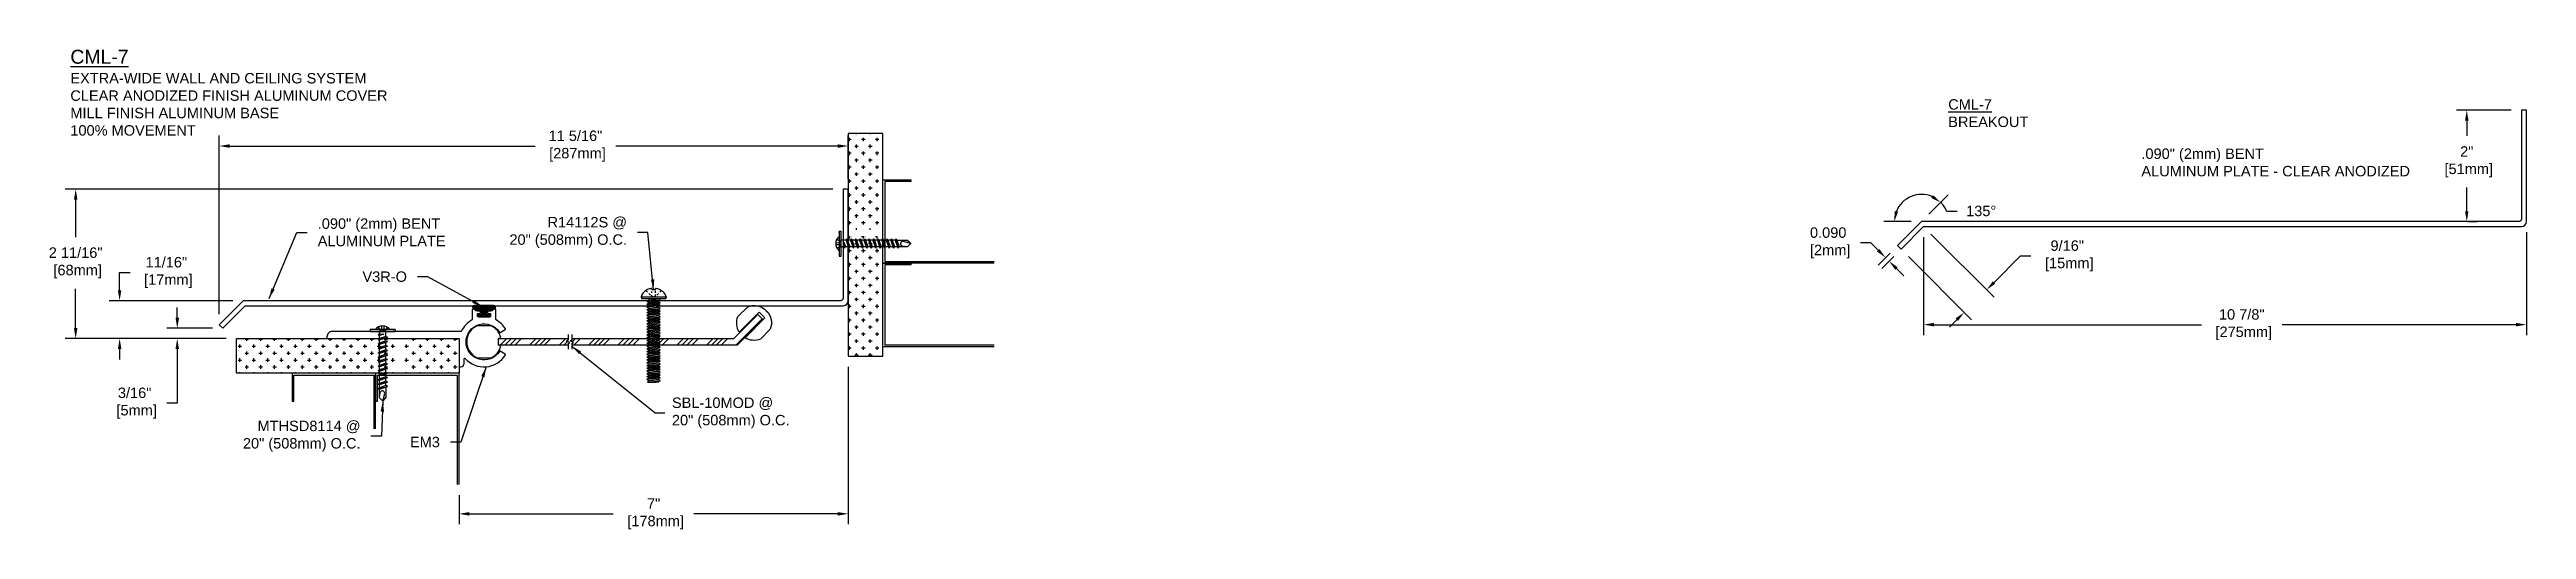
# Model space of a CAD drawing. Header units: inches. Extents: x 4.3 to 48.8, y 29.2 to 37.9.
import ezdxf

# ---------------------------------------------------------------- set-up
doc = ezdxf.new("R2010")
doc.units = ezdxf.units.IN
doc.header["$MEASUREMENT"] = 0
doc.linetypes.add('HIDDEN2', pattern=[0.1875, 0.125, -0.0625])
for name, color, linetype in [('Anchors', 4, 'Continuous'), ('Conditions', 1, 'Continuous'), ('Dimensions', 3, 'Continuous'), ('Fillers', 2, 'Continuous'), ('Metals', 7, 'Continuous'), ('TEXT', 2, 'Continuous')]:
    doc.layers.add(name, color=color, linetype=linetype)
doc.styles.add('ARIAL', font='arial.ttf')
doc.dimstyles.new('Arial', dxfattribs={"dimtxt": 0.1875, "dimasz": 0.1875, "dimexe": 0.1875, "dimexo": 0.1875, "dimgap": 0.1875, "dimtad": 0, "dimtih": 1, "dimtoh": 1, "dimdec": 4, "dimzin": 3, "dimdsep": 46, "dimlunit": 4, "dimtxsty": 'ARIAL', "dimcen": 0.1875, "dimadec": 0, "dimazin": 0, "dimtfac": 1, "dimtdec": 4, "dimtofl": 0, "dimtmove": 0, "dimatfit": 3, "dimfxl": 0, "dimfrac": 2, "dimtolj": 1, "dimtzin": 0, "dimarcsym": 0})

# ---------------------------------------------------------------- blocks, each defined once
blk = doc.blocks.new('V3RforCM')
h = blk.add_hatch(color=256)
h.paths.add_polyline_path([(0.141, -0.163), (0.205, -0.163, 0.8111), (0.189, -0.1), (-0.156, -0.1, 0.8111), (-0.172, -0.163), (-0.109, -0.163), (-0.109, -0.194), (-0.03, -0.194), (-0.03, -0.241), (-0.036, -0.267), (-0.091, -0.267), (-0.091, -0.302), (0.124, -0.302), (0.124, -0.267), (0.069, -0.267), (0.063, -0.241), (0.063, -0.194), (0.141, -0.194)])
edge = h.paths.add_edge_path(flags=16)
edge.add_spline(control_points=[(-0.139, -0.141), (-0.14, -0.141), (-0.185, -0.12), (-0.087, -0.129), (0.017, -0.14)], knot_values=[0.028497, 0.028497, 0.028497, 0.028497, 0.032831, 0.201023, 0.201023, 0.201023, 0.201023], degree=3, periodic=0)
edge.add_spline(control_points=[(0.017, -0.14), (0.12, -0.129), (0.218, -0.12), (0.173, -0.141), (0.172, -0.141)], knot_values=[0.028497, 0.028497, 0.028497, 0.028497, 0.196688, 0.201023, 0.201023, 0.201023, 0.201023], degree=3, periodic=0)
edge.add_line((0.172, -0.141), (-0.139, -0.141))
blk.add_lwpolyline([(0.141, -0.194), (0.141, -0.163), (0.205, -0.163, 0.8111), (0.189, -0.1), (-0.156, -0.1, 0.8111), (-0.172, -0.163), (-0.109, -0.163), (-0.109, -0.194), (-0.03, -0.194), (-0.03, -0.241), (-0.036, -0.267), (-0.091, -0.267), (-0.091, -0.302), (0.124, -0.302), (0.124, -0.267), (0.069, -0.267), (0.063, -0.241), (0.063, -0.194)], format="xyb", close=True)
blk.add_lwpolyline([(0.172, -0.141), (-0.139, -0.141)])
for points in [[(-0.139, -0.141), (-0.14, -0.141), (-0.185, -0.12), (-0.087, -0.129), (0.017, -0.14)], [(0.172, -0.141), (0.173, -0.141), (0.218, -0.12), (0.12, -0.129), (0.017, -0.14)]]:
    blk.add_open_spline(points, degree=3, knots=[0.028497, 0.028497, 0.028497, 0.028497, 0.0328313, 0.2010226, 0.2010226, 0.2010226, 0.2010226])
blk = doc.blocks.new('em3')
blk.add_lwpolyline([(-22.235, -3.441), (-22.235, -3.399, 0.414214), (-22.245, -3.389), (-22.28, -3.389, -0.414214), (-22.29, -3.379), (-22.29, -3.352, -0.414214), (-22.28, -3.342), (-22.207, -3.342, 0.414214), (-22.197, -3.332), (-22.197, -3.321, -0.414214), (-22.187, -3.311), (-22.151, -3.311, -0.414214), (-22.141, -3.321), (-22.141, -3.498, 0.273807), (-22.136, -3.507, -0.158832), (-21.945, -3.71, 0.29076), (-21.936, -3.716), (-19.621, -3.716, -0.414214), (-19.527, -3.81), (-19.527, -3.831, -0.414214), (-19.537, -3.841), (-21.892, -3.841, 0.414214), (-21.902, -3.851), (-21.902, -4.341, -0.414214), (-21.912, -4.351), (-21.933, -4.351, -0.414214), (-21.996, -4.289), (-21.996, -4.204, 0.692603), (-22.013, -4.198, -0.506912), (-22.737, -4.135, -0.420887), (-22.733, -4.121), (-22.642, -4.069, -0.405496), (-22.629, -4.072, 3.520953), (-22.629, -3.731, -0.405496), (-22.642, -3.734), (-22.733, -3.681, -0.420887), (-22.737, -3.668, -0.131423), (-22.569, -3.507, 0.273807), (-22.563, -3.498), (-22.563, -3.321, -0.414214), (-22.553, -3.311), (-22.517, -3.311, -0.414214), (-22.507, -3.321), (-22.507, -3.332, 0.414214), (-22.497, -3.342), (-22.425, -3.342, -0.414214), (-22.415, -3.352), (-22.415, -3.379, -0.414214), (-22.425, -3.389), (-22.46, -3.389, 0.414214), (-22.47, -3.399), (-22.47, -3.441, 0.414214), (-22.46, -3.451), (-22.245, -3.451, 0.414214)], format="xyb", close=True)
blk = doc.blocks.new('R14112S')
for p, q in [((-0.226, 0.031), (0.226, 0.031)), ((-0.226, 0.031), (-0.22, 0)), ((-0.22, 0), (0.22, 0)), ((-0.109, 0.116), (-0.133, 0.141)), ((-0.057, 0.062), (-0.086, 0.092)), ((-0.085, 0), (-0.085, -0.03)), ((-0.034, 0.038), (-0.042, 0.046)), ((-0.034, 0.161), (-0.034, 0.182)), ((-0.034, 0.161), (0.034, 0.161)), ((-0.034, 0.103), (-0.034, 0.131)), ((-0.034, 0.038), (-0.034, 0.065)), ((-0.034, 0.038), (-0.01, 0.038)), ((0.01, 0.038), (0.034, 0.038)), ((0.034, 0.161), (0.034, 0.182)), ((0.034, 0.106), (0.034, 0.142)), ((0.034, 0.038), (0.034, 0.073)), ((0.034, 0.038), (0.042, 0.046)), ((0.057, 0.062), (0.086, 0.092)), ((0.085, 0), (0.085, -0.005)), ((0.109, 0.116), (0.133, 0.141)), ((0.226, 0.031), (0.22, 0)), ((-0.119, -0.05), (0.119, -0.025)), ((-0.119, -0.05), (-0.085, -0.03)), ((-0.119, -0.05), (-0.085, -0.07)), ((-0.119, -0.1), (0.119, -0.075)), ((-0.119, -0.1), (-0.085, -0.08)), ((-0.119, -0.1), (-0.085, -0.12)), ((-0.119, -0.15), (0.119, -0.125)), ((-0.119, -0.15), (-0.085, -0.13)), ((-0.119, -0.15), (-0.085, -0.17)), ((-0.119, -0.2), (0.119, -0.175)), ((-0.119, -0.2), (-0.085, -0.18)), ((-0.119, -0.2), (-0.085, -0.22)), ((-0.119, -0.25), (0.119, -0.225)), ((-0.119, -0.25), (-0.085, -0.23)), ((-0.119, -0.25), (-0.085, -0.27)), ((-0.119, -0.3), (0.119, -0.275)), ((-0.119, -0.3), (-0.085, -0.28)), ((-0.119, -0.3), (-0.085, -0.32)), ((-0.119, -0.35), (0.119, -0.325)), ((-0.119, -0.35), (-0.085, -0.33)), ((-0.119, -0.35), (-0.085, -0.37)), ((-0.119, -0.4), (0.119, -0.375)), ((-0.119, -0.4), (-0.085, -0.38)), ((-0.119, -0.4), (-0.085, -0.42)), ((-0.119, -0.45), (0.119, -0.425)), ((-0.119, -0.45), (-0.085, -0.43)), ((-0.085, -0.03), (0.085, -0.005)), ((-0.085, -0.07), (0.085, -0.045)), ((-0.085, -0.08), (0.085, -0.055)), ((-0.085, -0.07), (-0.085, -0.08)), ((-0.085, -0.12), (0.085, -0.095)), ((-0.085, -0.13), (0.085, -0.105)), ((-0.085, -0.12), (-0.085, -0.13)), ((-0.085, -0.17), (0.085, -0.145)), ((-0.085, -0.18), (0.085, -0.155)), ((-0.085, -0.17), (-0.085, -0.18)), ((-0.085, -0.22), (0.085, -0.195)), ((-0.085, -0.23), (0.085, -0.205)), ((-0.085, -0.22), (-0.085, -0.23)), ((-0.085, -0.27), (0.085, -0.245)), ((-0.085, -0.28), (0.085, -0.255)), ((-0.085, -0.27), (-0.085, -0.28)), ((-0.085, -0.32), (0.085, -0.295)), ((-0.085, -0.33), (0.085, -0.305)), ((-0.085, -0.32), (-0.085, -0.33)), ((-0.085, -0.37), (0.085, -0.345)), ((-0.085, -0.38), (0.085, -0.355)), ((-0.085, -0.37), (-0.085, -0.38)), ((-0.085, -0.42), (0.085, -0.395)), ((-0.085, -0.43), (0.085, -0.405)), ((-0.085, -0.42), (-0.085, -0.43)), ((-0.085, -0.47), (0.085, -0.445)), ((0.119, -0.025), (0.085, -0.005)), ((0.119, -0.025), (0.085, -0.045)), ((0.085, -0.045), (0.085, -0.055)), ((0.119, -0.075), (0.085, -0.055)), ((0.119, -0.075), (0.085, -0.095)), ((0.085, -0.095), (0.085, -0.105)), ((0.119, -0.125), (0.085, -0.105)), ((0.119, -0.125), (0.085, -0.145)), ((0.085, -0.145), (0.085, -0.155)), ((0.119, -0.175), (0.085, -0.155)), ((0.119, -0.175), (0.085, -0.195)), ((0.085, -0.195), (0.085, -0.205)), ((0.119, -0.225), (0.085, -0.205)), ((0.119, -0.225), (0.085, -0.245)), ((0.085, -0.245), (0.085, -0.255)), ((0.119, -0.275), (0.085, -0.255)), ((0.119, -0.275), (0.085, -0.295)), ((0.085, -0.295), (0.085, -0.305)), ((0.119, -0.325), (0.085, -0.305)), ((0.119, -0.325), (0.085, -0.345)), ((0.085, -0.345), (0.085, -0.355)), ((0.119, -0.375), (0.085, -0.355)), ((0.119, -0.375), (0.085, -0.395)), ((0.085, -0.395), (0.085, -0.405)), ((0.119, -0.425), (0.085, -0.405)), ((0.119, -0.425), (0.085, -0.445)), ((0.085, -0.445), (0.085, -0.455)), ((-0.119, -0.45), (-0.085, -0.47)), ((-0.119, -0.5), (0.119, -0.475)), ((-0.119, -0.5), (-0.085, -0.48)), ((-0.119, -0.5), (-0.085, -0.52)), ((-0.119, -0.55), (0.119, -0.525)), ((-0.119, -0.55), (-0.085, -0.53)), ((-0.119, -0.55), (-0.085, -0.57)), ((-0.119, -0.6), (0.119, -0.575)), ((-0.119, -0.6), (-0.085, -0.58)), ((-0.119, -0.6), (-0.085, -0.62)), ((-0.119, -0.65), (0.119, -0.625)), ((-0.119, -0.65), (-0.085, -0.63)), ((-0.119, -0.65), (-0.085, -0.67)), ((-0.119, -0.7), (0.119, -0.675)), ((-0.119, -0.7), (-0.085, -0.68)), ((-0.119, -0.7), (-0.085, -0.72)), ((-0.119, -0.75), (0.119, -0.725)), ((-0.119, -0.75), (-0.085, -0.73)), ((-0.119, -0.75), (-0.085, -0.77)), ((-0.119, -0.8), (0.119, -0.775)), ((-0.119, -0.8), (-0.085, -0.78)), ((-0.119, -0.8), (-0.085, -0.82)), ((-0.119, -0.85), (0.119, -0.825)), ((-0.119, -0.85), (-0.085, -0.83)), ((-0.119, -0.85), (-0.085, -0.87)), ((-0.119, -0.9), (0.119, -0.875)), ((-0.119, -0.9), (-0.085, -0.88)), ((-0.085, -0.48), (0.085, -0.455)), ((-0.085, -0.47), (-0.085, -0.48)), ((-0.085, -0.52), (0.085, -0.495)), ((-0.085, -0.53), (0.085, -0.505)), ((-0.085, -0.52), (-0.085, -0.53)), ((-0.085, -0.57), (0.085, -0.545)), ((-0.085, -0.58), (0.085, -0.555)), ((-0.085, -0.57), (-0.085, -0.58)), ((-0.085, -0.62), (0.085, -0.595)), ((-0.085, -0.63), (0.085, -0.605)), ((-0.085, -0.62), (-0.085, -0.63)), ((-0.085, -0.67), (0.085, -0.645)), ((-0.085, -0.68), (0.085, -0.655)), ((-0.085, -0.67), (-0.085, -0.68)), ((-0.085, -0.72), (0.085, -0.695)), ((-0.085, -0.73), (0.085, -0.705)), ((-0.085, -0.72), (-0.085, -0.73)), ((-0.085, -0.77), (0.085, -0.745)), ((-0.085, -0.78), (0.085, -0.755)), ((-0.085, -0.77), (-0.085, -0.78)), ((-0.085, -0.82), (0.085, -0.795)), ((-0.085, -0.83), (0.085, -0.805)), ((-0.085, -0.82), (-0.085, -0.83)), ((-0.085, -0.87), (0.085, -0.845)), ((-0.085, -0.88), (0.085, -0.855)), ((-0.085, -0.87), (-0.085, -0.88)), ((0.119, -0.475), (0.085, -0.455)), ((0.119, -0.475), (0.085, -0.495)), ((0.085, -0.495), (0.085, -0.505)), ((0.119, -0.525), (0.085, -0.505)), ((0.119, -0.525), (0.085, -0.545)), ((0.085, -0.545), (0.085, -0.555)), ((0.119, -0.575), (0.085, -0.555)), ((0.119, -0.575), (0.085, -0.595)), ((0.085, -0.595), (0.085, -0.605)), ((0.119, -0.625), (0.085, -0.605)), ((0.119, -0.625), (0.085, -0.645)), ((0.085, -0.645), (0.085, -0.655)), ((0.119, -0.675), (0.085, -0.655)), ((0.119, -0.675), (0.085, -0.695)), ((0.085, -0.695), (0.085, -0.705)), ((0.119, -0.725), (0.085, -0.705)), ((0.119, -0.725), (0.085, -0.745)), ((0.085, -0.745), (0.085, -0.755)), ((0.119, -0.775), (0.085, -0.755)), ((0.119, -0.775), (0.085, -0.795)), ((0.085, -0.795), (0.085, -0.805)), ((0.119, -0.825), (0.085, -0.805)), ((0.119, -0.825), (0.085, -0.845)), ((0.085, -0.845), (0.085, -0.855)), ((0.119, -0.875), (0.085, -0.855)), ((0.119, -0.875), (0.085, -0.895)), ((-0.119, -0.9), (-0.085, -0.92)), ((-0.119, -0.95), (0.119, -0.925)), ((-0.119, -0.95), (-0.085, -0.93)), ((-0.119, -0.95), (-0.085, -0.97)), ((-0.119, -1), (0.119, -0.975)), ((-0.119, -1), (-0.085, -0.98)), ((-0.119, -1), (-0.085, -1.02)), ((-0.119, -1.05), (0.119, -1.025)), ((-0.119, -1.05), (-0.085, -1.03)), ((-0.119, -1.05), (-0.085, -1.07)), ((-0.119, -1.1), (0.119, -1.075)), ((-0.119, -1.1), (-0.085, -1.08)), ((-0.119, -1.1), (-0.085, -1.12)), ((-0.119, -1.15), (0.119, -1.125)), ((-0.119, -1.15), (-0.085, -1.13)), ((-0.119, -1.15), (-0.085, -1.17)), ((-0.119, -1.2), (0.119, -1.175)), ((-0.119, -1.2), (-0.085, -1.18)), ((-0.119, -1.2), (-0.085, -1.22)), ((-0.119, -1.25), (0.119, -1.225)), ((-0.119, -1.25), (-0.085, -1.23)), ((-0.119, -1.25), (-0.085, -1.27)), ((-0.119, -1.3), (0.119, -1.275)), ((-0.119, -1.3), (-0.085, -1.28)), ((-0.119, -1.3), (-0.085, -1.32)), ((-0.119, -1.35), (0.119, -1.325)), ((-0.119, -1.35), (-0.085, -1.33)), ((-0.085, -0.92), (0.085, -0.895)), ((-0.085, -0.93), (0.085, -0.905)), ((-0.085, -0.92), (-0.085, -0.93)), ((-0.085, -0.97), (0.085, -0.945)), ((-0.085, -0.98), (0.085, -0.955)), ((-0.085, -0.97), (-0.085, -0.98)), ((-0.085, -1.02), (0.085, -0.995)), ((-0.085, -1.03), (0.085, -1.005)), ((-0.085, -1.02), (-0.085, -1.03)), ((-0.085, -1.07), (0.085, -1.045)), ((-0.085, -1.08), (0.085, -1.055)), ((-0.085, -1.07), (-0.085, -1.08)), ((-0.085, -1.12), (0.085, -1.095)), ((-0.085, -1.13), (0.085, -1.105)), ((-0.085, -1.12), (-0.085, -1.13)), ((-0.085, -1.17), (0.085, -1.145)), ((-0.085, -1.18), (0.085, -1.155)), ((-0.085, -1.17), (-0.085, -1.18)), ((-0.085, -1.22), (0.085, -1.195)), ((-0.085, -1.23), (0.085, -1.205)), ((-0.085, -1.22), (-0.085, -1.23)), ((-0.085, -1.27), (0.085, -1.245)), ((-0.085, -1.28), (0.085, -1.255)), ((-0.085, -1.27), (-0.085, -1.28)), ((-0.085, -1.32), (0.085, -1.295)), ((-0.085, -1.33), (0.085, -1.305)), ((-0.085, -1.32), (-0.085, -1.33)), ((0.085, -0.895), (0.085, -0.905)), ((0.119, -0.925), (0.085, -0.905)), ((0.119, -0.925), (0.085, -0.945)), ((0.085, -0.945), (0.085, -0.955)), ((0.119, -0.975), (0.085, -0.955)), ((0.119, -0.975), (0.085, -0.995)), ((0.085, -0.995), (0.085, -1.005)), ((0.119, -1.025), (0.085, -1.005)), ((0.119, -1.025), (0.085, -1.045)), ((0.085, -1.045), (0.085, -1.055)), ((0.119, -1.075), (0.085, -1.055)), ((0.119, -1.075), (0.085, -1.095)), ((0.085, -1.095), (0.085, -1.105)), ((0.119, -1.125), (0.085, -1.105)), ((0.119, -1.125), (0.085, -1.145)), ((0.085, -1.145), (0.085, -1.155)), ((0.119, -1.175), (0.085, -1.155)), ((0.119, -1.175), (0.085, -1.195)), ((0.085, -1.195), (0.085, -1.205)), ((0.119, -1.225), (0.085, -1.205)), ((0.119, -1.225), (0.085, -1.245)), ((0.085, -1.245), (0.085, -1.255)), ((0.119, -1.275), (0.085, -1.255)), ((0.119, -1.275), (0.085, -1.295)), ((0.085, -1.295), (0.085, -1.305)), ((0.119, -1.325), (0.085, -1.305)), ((0.119, -1.325), (0.085, -1.345)), ((-0.119, -1.35), (-0.085, -1.37)), ((-0.119, -1.4), (0.119, -1.375)), ((-0.119, -1.4), (-0.085, -1.38)), ((-0.119, -1.4), (-0.085, -1.42)), ((-0.119, -1.45), (0.119, -1.425)), ((-0.119, -1.45), (-0.085, -1.43)), ((-0.119, -1.45), (-0.085, -1.47)), ((-0.11, -1.5), (0.119, -1.475)), ((-0.11, -1.5), (-0.085, -1.48)), ((-0.11, -1.5), (0.048, -1.5)), ((-0.085, -1.37), (0.085, -1.345)), ((-0.085, -1.38), (0.085, -1.355)), ((-0.085, -1.37), (-0.085, -1.38)), ((-0.085, -1.42), (0.085, -1.395)), ((-0.085, -1.43), (0.085, -1.405)), ((-0.085, -1.42), (-0.085, -1.43)), ((-0.085, -1.47), (0.085, -1.445)), ((-0.085, -1.48), (0.085, -1.455)), ((-0.085, -1.47), (-0.085, -1.48)), ((0.048, -1.5), (0.085, -1.495)), ((0.085, -1.345), (0.085, -1.355)), ((0.119, -1.375), (0.085, -1.355)), ((0.119, -1.375), (0.085, -1.395)), ((0.085, -1.395), (0.085, -1.405)), ((0.119, -1.425), (0.085, -1.405)), ((0.119, -1.425), (0.085, -1.445)), ((0.085, -1.445), (0.085, -1.455)), ((0.119, -1.475), (0.085, -1.455)), ((0.119, -1.475), (0.085, -1.495))]:
    blk.add_line(p, q)
for centre, radius, start, end in [((-0.08, 0), 0.149, 152.7282, 167.9922), ((-0.041, -0.02), 0.192, 128.7816, 152.7282), ((-0.016, -0.051), 0.232, 108.4084, 128.7816), ((0, -0.1), 0.284, 96.8718, 108.4084), ((0, -0.1), 0.284, 71.5916, 83.1282), ((0.016, -0.051), 0.232, 51.2184, 71.5916), ((0.041, -0.02), 0.192, 27.2718, 51.2184), ((0.08, 0), 0.149, 12.0078, 27.2718)]:
    blk.add_arc(centre, radius, start, end)
blk = doc.blocks.new('SBL-10MOD')
h = blk.add_hatch()
h.set_pattern_fill('ANSI34', color=256, scale=0.5, style=0)
h.paths.add_polyline_path([(7.641, 7.679), (7.641, 7.559), (8.89, 7.559), (8.89, 7.589), (8.919, 7.608), (8.861, 7.63), (8.89, 7.649), (8.89, 7.679)])
h.paths.add_polyline_path([(11.929, 7.559), (12.392, 8.022), (12.304, 8.111), (11.872, 7.679), (8.96, 7.679), (8.96, 7.649), (8.931, 7.63), (8.989, 7.608), (8.96, 7.589), (8.96, 7.559)])
for p, q in [((11.872, 7.679), (12.304, 8.111)), ((11.929, 7.559), (12.392, 8.022)), ((12.392, 8.022), (12.304, 8.111)), ((8.89, 7.649), (8.861, 7.63)), ((8.919, 7.608), (8.861, 7.63)), ((8.89, 7.749), (8.89, 7.649)), ((8.89, 7.589), (8.919, 7.608)), ((8.89, 7.589), (8.89, 7.489)), ((8.96, 7.649), (8.931, 7.63)), ((8.989, 7.608), (8.931, 7.63)), ((8.96, 7.749), (8.96, 7.649)), ((8.96, 7.679), (11.872, 7.679)), ((8.96, 7.589), (8.989, 7.608)), ((8.96, 7.589), (8.96, 7.489)), ((11.929, 7.559), (8.96, 7.559))]:
    blk.add_line(p, q)
for points in [[(12.327, 8.154), (11.968, 7.795, -0.233897), (11.944, 8.071), (12.121, 8.248, -0.654654), (12.526, 7.843), (12.349, 7.666, -0.233897), (12.073, 7.69), (12.432, 8.049)], [(7.682, 7.694, 0.233897), (7.504, 7.906), (7.254, 7.906, 0.654654), (7.254, 7.333), (7.504, 7.333, 0.233897), (7.682, 7.545), (7.641, 7.559), (7.641, 7.679)]]:
    blk.add_lwpolyline(points, format="xyb", close=True)
for points in [[(7.641, 7.679), (8.89, 7.679)], [(8.89, 7.559), (7.641, 7.559)]]:
    blk.add_lwpolyline(points)
blk = doc.blocks.new('*D10')
at = {"layer": 'Defpoints', "color": 0}
for p in [(18.657, 32.348), (11.657, 30.041), (18.657, 29.516)]:
    blk.add_point(p, dxfattribs=at)
at = {"layer": 'Dimensions', "color": 0, "lineweight": -2}
for p, q in [((18.657, 32.16), (18.657, 29.328)), ((11.657, 29.854), (11.657, 29.328)), ((11.845, 29.516), (14.432, 29.516)), ((18.47, 29.516), (15.882, 29.516))]:
    blk.add_line(p, q, dxfattribs=at)
at = {"layer": 'Dimensions', "color": 0}
for points in [[(11.845, 29.547), (11.845, 29.484), (11.657, 29.516)], [(18.47, 29.547), (18.47, 29.484), (18.657, 29.516)]]:
    blk.add_solid(points, dxfattribs=at)
at = {"layer": 'Dimensions', "color": 0, "insert": (15.157, 29.516), "char_height": 0.1875, "attachment_point": 5, "style": 'ARIAL'}
blk.add_mtext('\\A1;7"\\P [178mm]', dxfattribs=at)
blk = doc.blocks.new('*D11')
at = {"layer": 'Defpoints', "color": 0}
for p in [(18.657, 36.125), (18.657, 35.349), (7.344, 32.914)]:
    blk.add_point(p, dxfattribs=at)
at = {"layer": 'Dimensions', "color": 0, "lineweight": -2}
for p, q in [((7.344, 33.102), (7.344, 36.312)), ((7.532, 36.125), (13.026, 36.125)), ((18.47, 36.125), (14.475, 36.125)), ((18.657, 35.537), (18.657, 36.312))]:
    blk.add_line(p, q, dxfattribs=at)
at = {"layer": 'Dimensions', "color": 0}
for points in [[(7.532, 36.156), (7.532, 36.093), (7.344, 36.125)], [(18.47, 36.156), (18.47, 36.093), (18.657, 36.125)]]:
    blk.add_solid(points, dxfattribs=at)
at = {"layer": 'Dimensions', "color": 0, "insert": (13.751, 36.125), "char_height": 0.1875, "attachment_point": 5, "style": 'ARIAL'}
blk.add_mtext('\\A1;11 5/16"\\P [287mm]', dxfattribs=at)
blk = doc.blocks.new('*D12')
at = {"layer": 'Defpoints', "color": 0}
for p in [(6.589, 32.666), (7.408, 32.85), (7.657, 32.666)]:
    blk.add_point(p, dxfattribs=at)
at = {"layer": 'Dimensions', "color": 0, "lineweight": -2}
for p, q in [((6.589, 33.038), (6.589, 33.225)), ((7.22, 32.85), (6.401, 32.85)), ((7.47, 32.666), (6.401, 32.666)), ((6.589, 32.479), (6.589, 31.506)), ((6.589, 31.506), (6.401, 31.506))]:
    blk.add_line(p, q, dxfattribs=at)
at = {"layer": 'Dimensions', "color": 0}
for points in [[(6.557, 33.038), (6.62, 33.038), (6.589, 32.85)], [(6.557, 32.479), (6.62, 32.479), (6.589, 32.666)]]:
    blk.add_solid(points, dxfattribs=at)
at = {"layer": 'Dimensions', "color": 0, "insert": (5.822, 31.506), "char_height": 0.1875, "attachment_point": 5, "style": 'ARIAL'}
blk.add_mtext('\\A1;3/16"\\P [5mm]', dxfattribs=at)
blk = doc.blocks.new('*D13')
at = {"layer": 'Defpoints', "color": 0}
for p in [(5.552, 33.346), (7.776, 33.346), (7.657, 32.666)]:
    blk.add_point(p, dxfattribs=at)
at = {"layer": 'Dimensions', "color": 0, "lineweight": -2}
for p, q in [((5.552, 33.533), (5.552, 33.853)), ((5.552, 33.853), (5.74, 33.853)), ((7.588, 33.346), (5.365, 33.346)), ((7.47, 32.666), (5.365, 32.666)), ((5.552, 32.479), (5.552, 32.291))]:
    blk.add_line(p, q, dxfattribs=at)
at = {"layer": 'Dimensions', "color": 0}
for points in [[(5.521, 33.533), (5.583, 33.533), (5.552, 33.346)], [(5.521, 32.479), (5.583, 32.479), (5.552, 32.666)]]:
    blk.add_solid(points, dxfattribs=at)
at = {"layer": 'Dimensions', "color": 0, "insert": (6.392, 33.853), "char_height": 0.1875, "attachment_point": 5, "style": 'ARIAL'}
blk.add_mtext('\\A1;11/16"\\P [17mm]', dxfattribs=at)
blk = doc.blocks.new('*D14')
at = {"layer": 'Defpoints', "color": 0}
for p in [(18.567, 35.349), (4.761, 32.666), (7.657, 32.666)]:
    blk.add_point(p, dxfattribs=at)
at = {"layer": 'Dimensions', "color": 0, "lineweight": -2}
for p, q in [((18.38, 35.349), (4.574, 35.349)), ((4.761, 35.162), (4.761, 34.49)), ((4.761, 32.854), (4.761, 33.559)), ((7.47, 32.666), (4.574, 32.666))]:
    blk.add_line(p, q, dxfattribs=at)
at = {"layer": 'Dimensions', "color": 0}
for points in [[(4.73, 35.162), (4.793, 35.162), (4.761, 35.349)], [(4.73, 32.854), (4.793, 32.854), (4.761, 32.666)]]:
    blk.add_solid(points, dxfattribs=at)
at = {"layer": 'Dimensions', "color": 0, "insert": (4.761, 34.025), "char_height": 0.1875, "attachment_point": 5, "style": 'ARIAL'}
blk.add_mtext('\\A1;2 11/16"\\P [68mm]', dxfattribs=at)
blk = doc.blocks.new('MTHSD8114')
for p, q in [((0.224, 0.038), (-0.224, 0.038)), ((-0.224, 0.038), (-0.224, 0)), ((-0.224, 0), (0.224, 0)), ((-0.056, 0), (0.056, 0)), ((0.06, -0.087), (0.06, 0)), ((0.224, 0.038), (0.224, 0)), ((-0.081, -0.061), (-0.024, -0.047)), ((-0.081, -0.061), (-0.056, -0.047)), ((-0.081, -0.061), (-0.056, -0.074)), ((-0.081, -0.141), (0.085, -0.101)), ((-0.081, -0.141), (-0.056, -0.127)), ((-0.081, -0.141), (-0.056, -0.155)), ((-0.081, -0.221), (0.085, -0.181)), ((-0.081, -0.221), (-0.056, -0.208)), ((-0.081, -0.221), (-0.056, -0.235)), ((-0.081, -0.302), (0.085, -0.262)), ((-0.081, -0.302), (-0.056, -0.288)), ((-0.081, -0.302), (-0.056, -0.316)), ((-0.081, -0.382), (0.085, -0.342)), ((-0.081, -0.382), (-0.056, -0.368)), ((-0.081, -0.382), (-0.056, -0.396)), ((-0.081, -0.463), (0.085, -0.422)), ((-0.056, -0.047), (-0.056, 0)), ((-0.056, 0), (-0.056, -0.047)), ((0.024, -0.047), (-0.056, -0.074)), ((-0.056, -0.047), (0.024, -0.047)), ((-0.056, -0.127), (-0.056, -0.074)), ((0.06, -0.087), (-0.056, -0.127)), ((0.06, -0.115), (-0.056, -0.155)), ((-0.056, -0.208), (-0.056, -0.155)), ((0.06, -0.167), (-0.056, -0.208)), ((0.06, -0.195), (-0.056, -0.235)), ((-0.056, -0.288), (-0.056, -0.235)), ((0.06, -0.248), (-0.056, -0.288)), ((0.06, -0.276), (-0.056, -0.316)), ((-0.056, -0.368), (-0.056, -0.316)), ((0.06, -0.328), (-0.056, -0.368)), ((0.06, -0.356), (-0.056, -0.396)), ((-0.056, -0.449), (-0.056, -0.396)), ((0.06, -0.409), (-0.056, -0.449)), ((0.06, -0.436), (-0.056, -0.477)), ((0.085, -0.101), (0.06, -0.087)), ((0.085, -0.101), (0.06, -0.115)), ((0.06, -0.167), (0.06, -0.115)), ((0.085, -0.181), (0.06, -0.167)), ((0.085, -0.181), (0.06, -0.195)), ((0.06, -0.248), (0.06, -0.195)), ((0.085, -0.262), (0.06, -0.248)), ((0.085, -0.262), (0.06, -0.276)), ((0.06, -0.328), (0.06, -0.276)), ((0.085, -0.342), (0.06, -0.328)), ((0.085, -0.342), (0.06, -0.356)), ((0.06, -0.409), (0.06, -0.356)), ((0.085, -0.422), (0.06, -0.409)), ((0.085, -0.422), (0.06, -0.436)), ((0.06, -0.489), (0.06, -0.436)), ((-0.081, -0.463), (-0.056, -0.449)), ((-0.081, -0.463), (-0.056, -0.477)), ((-0.081, -0.543), (0.085, -0.503)), ((-0.081, -0.543), (-0.056, -0.529)), ((-0.081, -0.543), (-0.056, -0.557)), ((-0.081, -0.624), (0.085, -0.583)), ((-0.081, -0.624), (-0.056, -0.61)), ((-0.081, -0.624), (-0.056, -0.637)), ((-0.081, -0.704), (0.085, -0.664)), ((-0.081, -0.704), (-0.056, -0.69)), ((-0.081, -0.704), (-0.056, -0.718)), ((-0.081, -0.784), (0.085, -0.744)), ((-0.081, -0.784), (-0.056, -0.771)), ((-0.081, -0.784), (-0.056, -0.798)), ((-0.081, -0.865), (0.085, -0.825)), ((-0.081, -0.865), (-0.056, -0.851)), ((-0.081, -0.865), (-0.056, -0.879)), ((-0.056, -0.529), (-0.056, -0.477)), ((0.06, -0.489), (-0.056, -0.529)), ((0.06, -0.517), (-0.056, -0.557)), ((-0.056, -0.61), (-0.056, -0.557)), ((0.06, -0.569), (-0.056, -0.61)), ((0.06, -0.597), (-0.056, -0.637)), ((-0.056, -0.69), (-0.056, -0.637)), ((0.06, -0.65), (-0.056, -0.69)), ((0.06, -0.678), (-0.056, -0.718)), ((-0.056, -0.771), (-0.056, -0.718)), ((0.06, -0.73), (-0.056, -0.771)), ((0.06, -0.758), (-0.056, -0.798)), ((-0.056, -0.851), (-0.056, -0.798)), ((0.06, -0.811), (-0.056, -0.851)), ((0.06, -0.839), (-0.056, -0.879)), ((-0.056, -0.931), (-0.056, -0.879)), ((0.085, -0.503), (0.06, -0.489)), ((0.085, -0.503), (0.06, -0.517)), ((0.06, -0.569), (0.06, -0.517)), ((0.085, -0.583), (0.06, -0.569)), ((0.085, -0.583), (0.06, -0.597)), ((0.06, -0.65), (0.06, -0.597)), ((0.085, -0.664), (0.06, -0.65)), ((0.085, -0.664), (0.06, -0.678)), ((0.06, -0.73), (0.06, -0.678)), ((0.085, -0.744), (0.06, -0.73)), ((0.085, -0.744), (0.06, -0.758)), ((0.06, -0.811), (0.06, -0.758)), ((0.085, -0.825), (0.06, -0.811)), ((0.085, -0.825), (0.06, -0.839)), ((0.06, -0.891), (0.06, -0.839)), ((-0.081, -0.945), (0.085, -0.905)), ((-0.081, -0.945), (-0.056, -0.931)), ((-0.081, -0.945), (-0.056, -0.959)), ((-0.081, -1.026), (0.085, -0.985)), ((-0.081, -1.026), (-0.056, -1.012)), ((-0.081, -1.026), (-0.056, -1.04)), ((0.06, -0.891), (-0.056, -0.931)), ((0.06, -0.919), (-0.056, -0.959)), ((-0.056, -1.012), (-0.056, -0.959)), ((0.06, -0.972), (-0.056, -1.012)), ((0.06, -0.999), (-0.056, -1.04)), ((-0.056, -1.192), (-0.056, -1.04)), ((-0.056, -1.192), (-0.046, -1.097)), ((0.002, -1.25), (-0.056, -1.192)), ((0.002, -1.25), (0.039, -1.111)), ((0.002, -1.25), (0.06, -1.192)), ((0.085, -0.905), (0.06, -0.891)), ((0.085, -0.905), (0.06, -0.919)), ((0.06, -0.972), (0.06, -0.919)), ((0.085, -0.985), (0.06, -0.972)), ((0.085, -0.985), (0.06, -0.999)), ((0.06, -0.999), (0.06, -1.192))]:
    blk.add_line(p, q)
at = {"linetype": 'HIDDEN2'}
for p, q in [((-0.081, 0.079), (-0.038, 0.006)), ((0.038, 0.006), (-0.038, 0.006)), ((-0.019, 0.099), (-0.016, 0.006)), ((0.019, 0.099), (0.016, 0.006)), ((0.081, 0.079), (0.038, 0.006))]:
    blk.add_line(p, q, dxfattribs=at)
for centre, radius, start, end in [((0, -0.066), 0.166, 38.5375, 141.4625), ((-0.005, -1.11), 0.0433, 358.315, 162.8045), ((0.089, -1.279), 0.0922, 108.6241, 161.3759)]:
    blk.add_arc(centre, radius, start, end)
blk.add_point((0.204, 0.038))
blk = doc.blocks.new('*D16')
at = {"layer": 'Defpoints', "color": 0}
for p in [(38.001, 34.677), (37.596, 34.271), (38.731, 33.136)]:
    blk.add_point(p, dxfattribs=at)
at = {"layer": 'Dimensions', "color": 0, "lineweight": -2}
for p, q in [((38.134, 34.544), (39.269, 33.409)), ((37.728, 34.139), (38.863, 33.004)), ((39.269, 33.674), (39.746, 34.151)), ((39.746, 34.151), (39.933, 34.151)), ((38.598, 33.004), (38.466, 32.871))]:
    blk.add_line(p, q, dxfattribs=at)
at = {"layer": 'Dimensions', "color": 0}
for points in [[(39.247, 33.696), (39.291, 33.652), (39.136, 33.542)], [(38.576, 33.026), (38.62, 32.982), (38.731, 33.136)]]:
    blk.add_solid(points, dxfattribs=at)
at = {"layer": 'Dimensions', "color": 0, "insert": (40.585, 34.151), "char_height": 0.1875, "attachment_point": 5, "style": 'ARIAL'}
blk.add_mtext('\\A1;9/16"\\P [15mm]', dxfattribs=at)
blk = doc.blocks.new('*D17')
at = {"layer": 'Defpoints', "color": 0}
for p in [(48.845, 34.767), (38.001, 34.677), (48.845, 32.915)]:
    blk.add_point(p, dxfattribs=at)
at = {"layer": 'Dimensions', "color": 0, "lineweight": -2}
for p, q in [((38.001, 34.489), (38.001, 32.728)), ((48.845, 34.579), (48.845, 32.728)), ((38.189, 32.915), (43, 32.915)), ((48.658, 32.915), (44.449, 32.915))]:
    blk.add_line(p, q, dxfattribs=at)
at = {"layer": 'Dimensions', "color": 0}
for points in [[(38.189, 32.947), (38.189, 32.884), (38.001, 32.915)], [(48.658, 32.947), (48.658, 32.884), (48.845, 32.915)]]:
    blk.add_solid(points, dxfattribs=at)
at = {"layer": 'Dimensions', "color": 0, "insert": (43.724, 32.915), "char_height": 0.1875, "attachment_point": 5, "style": 'ARIAL'}
blk.add_mtext('\\A1;10 7/8"\\P [275mm]', dxfattribs=at)
blk = doc.blocks.new('*D18')
at = {"layer": 'Defpoints', "color": 0}
for p in [(48.755, 36.77), (47.601, 34.767), (47.771, 34.767)]:
    blk.add_point(p, dxfattribs=at)
at = {"layer": 'Dimensions', "color": 0, "lineweight": -2}
for p, q in [((48.568, 36.77), (47.584, 36.77)), ((47.771, 36.583), (47.771, 36.307)), ((47.771, 34.954), (47.771, 35.378)), ((47.788, 34.767), (47.959, 34.767))]:
    blk.add_line(p, q, dxfattribs=at)
at = {"layer": 'Dimensions', "color": 0}
for points in [[(47.74, 36.583), (47.803, 36.583), (47.771, 36.77)], [(47.74, 34.954), (47.803, 34.954), (47.771, 34.767)]]:
    blk.add_solid(points, dxfattribs=at)
at = {"layer": 'Dimensions', "color": 0, "insert": (47.771, 35.843), "char_height": 0.1875, "attachment_point": 5, "style": 'ARIAL'}
blk.add_mtext('\\A1;2"\\P [51mm]', dxfattribs=at)
blk = doc.blocks.new('*D19')
at = {"layer": 'Defpoints', "color": 0}
for p in [(37.618, 35.112), (37.964, 34.767), (37.964, 34.767), (42.582, 34.767), (37.532, 34.335)]:
    blk.add_point(p, dxfattribs=at)
at = {"layer": 'Dimensions', "color": 0, "lineweight": -2}
for p, q in [((38.096, 34.899), (38.442, 35.245)), ((37.776, 34.767), (37.288, 34.767)), ((38.414, 34.957), (38.602, 34.957))]:
    blk.add_line(p, q, dxfattribs=at)
for start, end in [(67.1135, 157.8865), (22.8865, 45)]:
    blk.add_arc((37.964, 34.767), 0.489, start, end, dxfattribs=at)
at = {"layer": 'Dimensions', "color": 0}
for points in [[(38.171, 35.243), (38.137, 35.191), (38.31, 35.112)], [(37.542, 34.945), (37.48, 34.957), (37.475, 34.767)]]:
    blk.add_solid(points, dxfattribs=at)
at = {"layer": 'Dimensions', "color": 0, "insert": (39.037, 34.957), "char_height": 0.1875, "attachment_point": 5, "style": 'ARIAL'}
blk.add_mtext('\\A1;135°', dxfattribs=at)
blk = doc.blocks.new('*D20')
at = {"layer": 'Defpoints', "color": 0}
for p in [(37.532, 34.335), (37.317, 34.12), (37.596, 34.271)]:
    blk.add_point(p, dxfattribs=at)
at = {"layer": 'Dimensions', "color": 0, "lineweight": -2}
for p, q in [((37.052, 34.385), (36.864, 34.385)), ((37.184, 34.252), (37.052, 34.385)), ((37.4, 34.202), (37.184, 33.987)), ((37.463, 34.139), (37.248, 33.924)), ((37.513, 33.924), (37.646, 33.791))]:
    blk.add_line(p, q, dxfattribs=at)
at = {"layer": 'Dimensions', "color": 0}
for points in [[(37.207, 34.274), (37.162, 34.23), (37.317, 34.12)], [(37.535, 33.946), (37.491, 33.901), (37.381, 34.056)]]:
    blk.add_solid(points, dxfattribs=at)
at = {"layer": 'Dimensions', "color": 0, "insert": (36.285, 34.385), "char_height": 0.1875, "attachment_point": 5, "style": 'ARIAL'}
blk.add_mtext('\\A1;0.090\\P [2mm]', dxfattribs=at)

msp = doc.modelspace()

# ---------------------------------------------------------------- hatches: boundary and pattern name
at = {"layer": 'Conditions'}
h = msp.add_hatch(dxfattribs=at)
h.set_pattern_fill('CROSS', color=256, scale=0.5, angle=90, style=0)
h.set_pattern_definition([(90, (8.9298, 29.21232), (-0.125, 0.125), [0.0625, -0.1875]), (180, (8.96105, 29.24357), (-0.125, -0.125), [0.0625, -0.1875])])
h.paths.add_polyline_path([(19.28208, 35.51881), (19.28208, 36.34755), (18.65708, 36.34755), (18.65708, 34.63733), (18.66554, 34.62205), (18.72317, 34.62205), (18.73602, 34.64527), (18.74888, 34.62205), (18.8065, 34.62205), (18.81936, 34.64527), (18.83221, 34.62205), (18.88984, 34.62205), (18.90269, 34.64527), (18.91554, 34.62205), (18.97317, 34.62205), (18.98602, 34.64527), (18.99888, 34.62205), (19.0565, 34.62205), (19.06936, 34.64527), (19.08221, 34.62205), (19.13984, 34.62205), (19.15269, 34.64527), (19.16554, 34.62205), (19.22317, 34.62205), (19.23602, 34.64527), (19.24888, 34.62205), (19.28208, 34.62205)])
h.paths.add_polyline_path([(19.28208, 34.4812), (19.27769, 34.47327), (19.26453, 34.49705), (19.20752, 34.49705), (19.19436, 34.47327), (19.18119, 34.49705), (19.12419, 34.49705), (19.11102, 34.47327), (19.09786, 34.49705), (19.04085, 34.49705), (19.02769, 34.47327), (19.01453, 34.49705), (18.95752, 34.49705), (18.94436, 34.47327), (18.93119, 34.49705), (18.87419, 34.49705), (18.86102, 34.47327), (18.84786, 34.49705), (18.79085, 34.49705), (18.77769, 34.47327), (18.76453, 34.49705), (18.70752, 34.49705), (18.69436, 34.47327), (18.68119, 34.49705), (18.65708, 34.49705), (18.65708, 33.22445), (18.65708, 32.34755), (19.28208, 32.34755)])
h = msp.add_hatch(dxfattribs=at)
h.set_pattern_fill('CROSS', color=256, scale=0.5, style=0)
h.set_pattern_definition([(0, (6.68368, 28.27929), (0.125, 0.125), [0.0625, -0.1875]), (90, (6.71493, 28.24804), (-0.125, 0.125), [0.0625, -0.1875])])
h.paths.add_polyline_path([(11.65708, 32.04142), (11.65708, 32.66642), (10.63158, 32.66642), (10.62558, 32.66431), (10.62558, 32.60731), (10.64936, 32.59414), (10.62558, 32.58098), (10.62558, 32.52397), (10.64936, 32.51081), (10.62558, 32.49765), (10.62558, 32.44064), (10.64936, 32.42748), (10.62558, 32.41431), (10.62558, 32.35731), (10.64936, 32.34414), (10.62558, 32.33098), (10.62558, 32.27397), (10.64936, 32.26081), (10.62558, 32.24765), (10.62558, 32.19064), (10.64936, 32.17748), (10.62558, 32.16431), (10.62558, 32.10731), (10.64936, 32.09414), (10.62558, 32.08098), (10.62558, 32.04142)])
h.paths.add_polyline_path([(7.65708, 32.66642), (7.65708, 32.04142), (10.49734, 32.04142), (10.47736, 32.05248), (10.50058, 32.06533), (10.50058, 32.12296), (10.47736, 32.13581), (10.50058, 32.14866), (10.50058, 32.20629), (10.47736, 32.21914), (10.50058, 32.232), (10.50058, 32.28962), (10.47736, 32.30248), (10.50058, 32.31533), (10.50058, 32.37296), (10.47736, 32.38581), (10.50058, 32.39866), (10.50058, 32.45629), (10.47736, 32.46914), (10.50058, 32.482), (10.50058, 32.53962), (10.47736, 32.55248), (10.50058, 32.56533), (10.50058, 32.62296), (10.47736, 32.63581), (10.50058, 32.64866), (10.50058, 32.66642), (9.28208, 32.66642)])

# ---------------------------------------------------------------- linework, layer by layer
for points in [[(19.28208, 32.34755), (19.28208, 36.34755), (18.65708, 36.34755), (18.65708, 32.34755), (19.28208, 32.34755)], [(21.28208, 34.01881), (19.28208, 34.01881), (19.28208, 35.51881), (19.78208, 35.51881), (19.78208, 35.48756), (19.31333, 35.48756), (19.31333, 34.05006), (21.28208, 34.05006)], [(21.28208, 32.51881), (19.28208, 32.51881), (19.28208, 34.01881), (19.78208, 34.01881), (19.78208, 33.98756), (19.31333, 33.98756), (19.31333, 32.55006), (21.28208, 32.55006)], [(11.65708, 32.04142), (7.65708, 32.04142), (7.65708, 32.66642), (11.65708, 32.66642), (11.65708, 32.04142)], [(10.15708, 31.04175), (10.15708, 32.04142), (8.65708, 32.04142), (8.65708, 31.54142), (8.68833, 31.54142), (8.68833, 32.01017), (10.12583, 32.01017), (10.12583, 31.0418)], [(11.65708, 30.04142), (11.65708, 32.04142), (10.15708, 32.04142), (10.15708, 31.54142), (10.18833, 31.54142), (10.18833, 32.01017), (11.62583, 32.01017), (11.62583, 30.04142)]]:
    msp.add_lwpolyline(points, dxfattribs=at)
at = {"layer": 'Metals'}
for points in [[(37.59582, 34.27125), (38.00115, 34.67658), (48.75518, 34.67658, 0.41421356), (48.84518, 34.76658), (48.84518, 36.77033), (48.75518, 36.77033), (48.75518, 34.81158, -0.41421356), (48.71018, 34.76658), (37.96387, 34.76658), (37.53218, 34.33489)], [(7.40772, 32.85037), (7.81305, 33.2557), (18.56708, 33.2557, 0.41421356), (18.65708, 33.3457), (18.65708, 35.34945), (18.56708, 35.34945), (18.56708, 33.3907, -0.41421356), (18.52208, 33.3457), (7.77577, 33.3457), (7.34408, 32.91401)]]:
    msp.add_lwpolyline(points, format="xyb", close=True, dxfattribs=at)

# ---------------------------------------------------------------- block references
at = {"layer": 'Anchors', "rotation": 90}
msp.add_blockref('MTHSD8114', (18.53208, 34.37233), dxfattribs=at)
at = {"layer": 'Anchors'}
for name, p in [('R14112S', (15.15708, 33.38295)), ('SBL-10MOD', (4.72852, 24.98823)), ('MTHSD8114', (10.28326, 32.79142))]:
    msp.add_blockref(name, p, dxfattribs=at)
at = {"layer": 'Fillers'}
msp.add_blockref('V3RforCM', (12.09054, 33.35824), dxfattribs=at)
at = {"layer": 'Metals', "xscale": -1}
msp.add_blockref('em3', (-10.24508, 36.5073), dxfattribs=at)

# ---------------------------------------------------------------- texts
at = {"layer": 'TEXT', "char_height": 0.25, "width": 9.6875, "attachment_point": 1, "style": 'ARIAL'}
for s, insert in [('{\\LCML-7\\P\\H0.75x;\\lEXTRA-WIDE WALL AND CEILING SYSTEM\\PCLEAR ANODIZED FINISH ALUMINUM COVER\\PMILL FINISH ALUMINUM BASE\\P100% MOVEMENT}', (4.66565, 37.85407)), ('{\\H0.75x;\\LCML-7\\P\\lBREAKOUT}', (38.4443, 36.96647)), ('{\\H0.75x;.090" (2mm) BENT\\PALUMINUM PLATE - CLEAR ANODIZED }', (41.91889, 36.08034))]:
    msp.add_mtext(s, dxfattribs=dict(at, insert=insert))
at = {"layer": 'TEXT', "char_height": 0.1875, "style": 'ARIAL'}
for s, insert, attachment_point in [('.090" (2mm) BENT\\PALUMINUM PLATE', (9.11552, 34.57338), 4), ('R14112S @\\P20" (508mm) O.C.', (14.67949, 34.57197), 6), ('V3R-O', (10.72029, 33.77681), 6), ('MTHSD8114 @\\P20" (508mm) O.C.', (9.8855, 30.9112), 6), ('SBL-10MOD @\\P20" (508mm) O.C.', (15.48644, 31.3279), 4), ('EM3', (11.31324, 30.80478), 6)]:
    msp.add_mtext(s, dxfattribs=dict(at, insert=insert, attachment_point=attachment_point))

# ---------------------------------------------------------------- dimensions: what is measured, and where the dimension line sits
at = {"layer": 'Dimensions'}
for base, p1, p2, picture, middle in [((18.65708, 36.12456), (7.34408, 32.91401), (18.65708, 35.34945), '*D11', (13.75058, 36.12456)), ((48.84518, 32.91534), (38.00115, 34.67658), (48.84518, 34.76658), '*D17', (43.72442, 32.91534)), ((18.65708, 29.51567), (11.65708, 30.04142), (18.65708, 32.34755), '*D10', (15.15708, 29.51567))]:
    dim = msp.add_linear_dim(base=base, p1=p1, p2=p2, dimstyle='Arial', override={"dimpost": '\\X'}, dxfattribs=at)
    dim.commit()
    dim.dimension.update_dxf_attribs({"geometry": picture, "text_midpoint": middle, "dimtype": 160})
for base, p1, p2, angle, override, picture, middle, dimtype in [((47.7713478157, 34.7665780185), (48.7551798058, 36.7703280185), (47.6005535432, 34.7665780185), 90, {"dimpost": '\\X'}, '*D18', (47.7713478157, 35.8425512518), 160), ((4.76146, 32.66642), (18.56708, 35.34945), (7.65708, 32.66642), 90, {"dimpost": '\\X'}, '*D14', (4.76146, 34.02469), 160), ((37.31706, 34.11976), (37.59582, 34.27125), (37.53218, 34.33489), 135, {"dimdec": 3, "dimlunit": 2, "dimpost": '\\X'}, '*D20', (36.2852, 34.38493), 161), ((38.73079, 33.13628), (38.00115, 34.67658), (37.59582, 34.27125), 225, {"dimpost": '\\X'}, '*D16', (40.58513, 34.15109), 161), ((5.55222, 33.3457), (7.65708, 32.66642), (7.77577, 33.3457), 90, {"dimpost": '\\X'}, '*D13', (6.39175, 33.85328), 160), ((6.588613, 32.666419), (7.40772, 32.850375), (7.657081, 32.666419), 90, {"dimpost": '\\X'}, '*D12', (5.821922, 31.505833), 160)]:
    dim = msp.add_linear_dim(base=base, p1=p1, p2=p2, angle=angle, dimstyle='Arial', override=override, dxfattribs=at)
    dim.commit()
    dim.dimension.update_dxf_attribs({"geometry": picture, "text_midpoint": middle, "dimtype": dimtype})
dim = msp.add_angular_dim_2l(base=(37.61821, 35.11224), line1=((42.58246, 34.76658), (37.96387, 34.76658)), line2=((37.96387, 34.76658), (37.53218, 34.33489)), dimstyle='Arial', override={"dimpost": '\\X'}, dxfattribs=at)
dim.commit()
dim.dimension.update_dxf_attribs({"geometry": '*D19', "text_midpoint": (39.03716, 34.95669)})

# ---------------------------------------------------------------- leaders
at = {"layer": 'TEXT'}
for points in [[(8.23935, 33.38295), (8.74052, 34.57338), (8.92802, 34.57338)], [(10.28528, 31.54142), (10.2605, 30.9112), (10.073, 30.9112)]]:
    msp.add_leader(points, dimstyle='Arial', override={"dimgap": 0.1875, "dimtad": 0}, dxfattribs=at)
at = {"layer": 'TEXT', "annotation_type": 0, "has_hookline": 1, "hookline_direction": 1}
for points, text_width in [([(15.15708, 33.54183), (15.05449, 34.57197), (14.86699, 34.57197)], 2.08578), ([(12.07583, 33.24233), (11.09529, 33.77681), (10.90779, 33.77681)], 0.7876), ([(12.1458, 32.15759), (11.68824, 30.80478), (11.50074, 30.80478)], 0.50597)]:
    msp.add_leader(points, dimstyle='Arial', override={"dimgap": 0.1875, "dimtad": 0}, dxfattribs=dict(at, text_width=text_width))
at = {"layer": 'TEXT'}
msp.add_leader([(13.68872, 32.52741), (15.18419, 31.3279), (15.36144, 31.3279)], dimstyle='Arial', dxfattribs=at)

doc.saveas('drawing.dxf')
